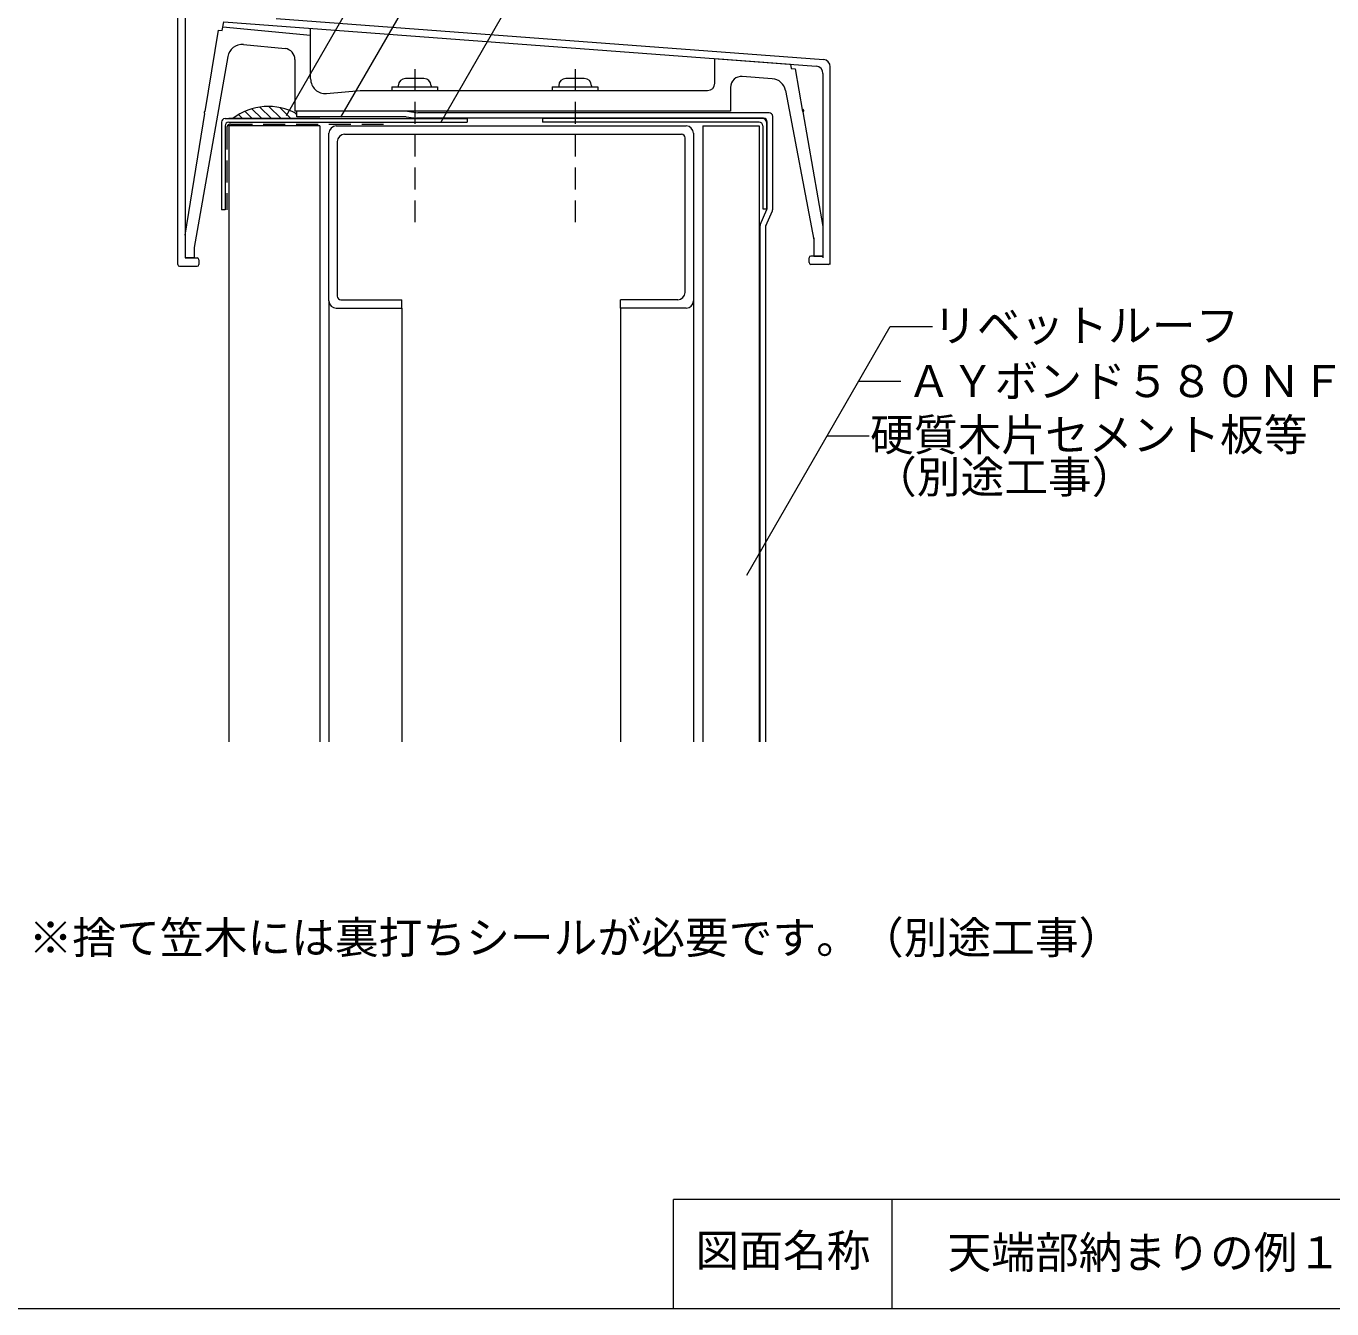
# Model space of a CAD drawing. Units: millimetres on the paper, with parts at other scales. Extents: x -135 to 135, y -94 to 92.
# Drawn here: x -44.2 to 75.2, y -88 to 29.3 of the extents above; entities that cross this region are included whole.
import ezdxf
from ezdxf.enums import TextEntityAlignment as Align

# ---------------------------------------------------------------- set-up
doc = ezdxf.new("R2010")
doc.units = ezdxf.units.MM
doc.linetypes.add('DASHED2', pattern=[3, 2, -1])
for name, color, linetype, lineweight in [('1-0_芯・寸法線', 7, 'Continuous', 9), ('1-2_ハッチング', 5, 'Continuous', 9), ('1-4_リベットルーフ', 3, 'Continuous', 9), ('1-6_アンカー類', 7, 'Continuous', 9), ('1-7_設備', 7, 'Continuous', 9), ('1-9_下地鋼板', 1, 'Continuous', 9), ('1-A_元図・躯体', 7, 'Continuous', 9), ('1-B_その他', 5, 'DASHED2', 9), ('F-F', 7, 'Continuous', 9)]:
    doc.layers.add(name, color=color, linetype=linetype, lineweight=lineweight)
doc.layers.add('E-E', color=7, linetype='Continuous')
doc.styles.add('ＭＳ ゴシック', font='')
doc.styles.get('ＭＳ ゴシック').set_extended_font_data('MS Gothic')

msp = doc.modelspace()

# ---------------------------------------------------------------- linework, layer by layer
at = {"layer": '1-0_芯・寸法線'}
for p, q in [((-20.401, 21.129), (-7.692, 43.142)), ((-15.434, 20.958), (-5.676, 37.861)), ((-6.294, 20.478), (0.661, 32.523)), ((21.689, -20.908), (34.822, 1.838)), ((34.822, 1.838), (38.671, 1.838)), ((31.935, -3.162), (35.784, -3.162)), ((29.048, -8.162), (32.897, -8.162))]:
    msp.add_line(p, q, dxfattribs=at)
at = {"layer": '1-2_ハッチング'}
for p, q in [((-23.538, 20.847), (-24.199, 21.507)), ((-22.654, 20.847), (-23.551, 21.743)), ((-21.771, 20.847), (-22.825, 21.901)), ((-20.887, 20.847), (-21.996, 21.956)), ((-20.003, 20.847), (-21.004, 21.848)), ((-24.422, 20.847), (-24.781, 21.206)), ((-19.452, 21.179), (-19.636, 21.364))]:
    msp.add_line(p, q, dxfattribs=at)
msp.add_arc((-22.067, 16.672), 5.284, 60.332, 127.81, dxfattribs=at)
at = {"layer": '1-4_リベットルーフ'}
for p, q in [((-9.318, 21.508), (-19.452, 21.508)), ((-19.452, 21.008), (-19.452, 21.508)), ((-9.318, 21.508), (-8.383, 21.38)), ((-9.452, 21.008), (-19.452, 21.008)), ((-9.452, 21.008), (-8.517, 20.88)), ((23.237, 20.88), (-8.517, 20.88)), ((23.737, 21.38), (-8.383, 21.38)), ((23.571, 12.654), (23.571, 20.546)), ((24.071, 12.549), (24.071, 21.046)), ((22.932, 11.132), (23.542, 12.52)), ((23.432, 11.027), (24.042, 12.415)), ((22.904, 10.998), (22.904, -36.158)), ((23.404, 10.893), (23.404, -36.158))]:
    msp.add_line(p, q, dxfattribs=at)
for centre, start, end in [((23.237, 20.546), 0, 90), ((23.737, 21.046), 0, 90), ((23.237, 12.654), 336.26248, 0), ((23.737, 12.549), 336.26248, 0), ((23.237, 10.998), 156.26248, 180), ((23.737, 10.893), 156.26248, 180)]:
    msp.add_arc(centre, 0.333, start, end, dxfattribs=at)
at = {"layer": '1-6_アンカー類', "linetype": 'DASHED2'}
for p, q in [((-8.668, 25.367), (-8.668, 10.947)), ((5.998, 25.367), (5.998, 10.947))]:
    msp.add_line(p, q, dxfattribs=at)
at = {"layer": '1-6_アンカー類'}
for p, q in [((-7.835, 24.508), (-9.501, 24.508)), ((6.832, 24.508), (5.165, 24.508)), ((-10.751, 23.741), (-6.585, 23.741)), ((-10.751, 23.741), (-10.751, 23.408)), ((-10.751, 23.408), (-6.585, 23.408)), ((-10.168, 23.842), (-10.168, 23.741)), ((-7.168, 23.842), (-7.168, 23.741)), ((-6.585, 23.741), (-6.585, 23.408)), ((3.915, 23.741), (8.082, 23.741)), ((3.915, 23.741), (3.915, 23.408)), ((3.915, 23.408), (8.082, 23.408)), ((4.499, 23.842), (4.499, 23.741)), ((7.499, 23.842), (7.499, 23.741)), ((8.082, 23.741), (8.082, 23.408))]:
    msp.add_line(p, q, dxfattribs=at)
for centre, start, end in [((-9.501, 23.842), 90, 180), ((-7.835, 23.842), 0, 90), ((5.165, 23.842), 90, 180), ((6.832, 23.842), 0, 90)]:
    msp.add_arc(centre, 0.667, start, end, dxfattribs=at)
at = {"layer": '1-7_設備'}
for p, q in [((-30.335, 7.508), (-30.335, 33.289)), ((-29.668, 32.571), (-29.668, 8.108)), ((-21.335, 30), (28.715, 26.246)), ((-27.821, 21.499), (-26.608, 28.926)), ((-26.219, 29.224), (-18.185, 28.46)), ((-18.185, 24.465), (-18.185, 29.095)), ((-24.329, 27.604), (-20.524, 27.243)), ((-25.768, 26.508), (-28.835, 9.054)), ((18.782, 26.323), (25.696, 25.804)), ((18.782, 24.075), (18.782, 26.323)), ((-19.618, 26.247), (-19.618, 21.508)), ((25.696, 25.804), (25.766, 25.421)), ((29.332, 7.508), (29.332, 25.581)), ((24.032, 24.492), (21.29, 24.697)), ((28.665, 24.963), (28.665, 8.108)), ((-16.734, 23.137), (-13.668, 23.408)), ((-13.668, 23.408), (18.115, 23.408)), ((25.242, 23.41), (27.832, 9.758)), ((-29.668, 10.183), (-27.853, 21.301)), ((26.827, 21.473), (28.665, 10.989)), ((28.665, 10.989), (28.665, 8.275)), ((-29.668, 10.183), (-29.668, 8.108)), ((27.832, 9.925), (27.832, 8.275)), ((-28.835, 9.054), (-28.835, 8.108)), ((-30.168, 7.342), (-28.568, 7.342)), ((-29.668, 8.108), (-28.568, 8.108)), ((-28.835, 8.108), (-29.668, 8.108)), ((-28.402, 7.942), (-28.402, 7.508)), ((27.398, 7.675), (27.398, 8.108)), ((28.665, 8.275), (27.565, 8.275)), ((29.165, 7.508), (27.565, 7.508)), ((27.832, 8.275), (28.665, 8.275))]:
    msp.add_line(p, q, dxfattribs=at)
for points in [[(-26.608, 28.926), (-26.275, 28.894), (-26.139, 29.691), (28.048, 25.628)], [(25.766, 25.422), (26.109, 25.397), (26.792, 21.503)], [(20.215, 23.7), (20.215, 21.508), (-19.618, 21.508)]]:
    msp.add_lwpolyline(points, dxfattribs=at)
for centre, radius, start, end in [((-24.455, 26.277), 1.333, 84.573, 170.034), ((-20.618, 26.247), 1, 0, 84.573), ((27.998, 24.963), 0.667, 0, 85.711), ((28.665, 25.581), 0.667, 0, 85.711), ((-16.852, 24.465), 1.333, 180, 275.061), ((18.115, 24.075), 0.667, 270, 0), ((18.115, 24.075), 0.667, 270, 0), ((21.215, 23.7), 1, 85.71, 180), ((23.932, 23.162), 1.333, 10.742, 85.711), ((-27.837, 21.4), 0.1, 80.726, 260.728), ((26.809, 21.571), 0.1, 279.95, 99.95), ((-30.168, 7.508), 0.167, 180, 270), ((-28.568, 7.942), 0.167, 0, 90), ((-28.568, 7.508), 0.167, 270, 0), ((27.565, 8.108), 0.167, 90, 180), ((27.565, 7.675), 0.167, 180, 270), ((29.165, 7.675), 0.167, 270, 0)]:
    msp.add_arc(centre, radius, start, end, dxfattribs=at)
at = {"layer": '1-9_下地鋼板'}
for p, q in [((-26.346, 20.508), (-26.346, 12.508)), ((-26.012, 20.842), (-3.887, 20.842)), ((-17.346, 20.842), (-25.679, 20.842)), ((-25.679, 20.508), (-3.887, 20.508)), ((-15.846, 20.842), (-3.887, 20.842)), ((-15.846, 20.508), (-3.887, 20.508)), ((-3.887, 20.842), (-3.887, 20.508)), ((3.019, 20.842), (3.019, 20.508)), ((23.171, 20.842), (3.019, 20.842)), ((22.837, 20.508), (3.019, 20.508)), ((23.504, 20.508), (23.504, 12.584)), ((-26.012, 20.175), (-26.012, 12.508)), ((23.171, 20.175), (23.171, 12.584)), ((-26.012, 12.508), (-26.346, 12.508)), ((23.171, 12.584), (23.504, 12.584))]:
    msp.add_line(p, q, dxfattribs=at)
for centre, start, end in [((-26.012, 20.508), 90, 180), ((-25.679, 20.175), 90, 180), ((22.837, 20.175), 0, 90), ((23.171, 20.508), 0, 90)]:
    msp.add_arc(centre, 0.333, start, end, dxfattribs=at)
at = {"layer": '1-A_元図・躯体'}
for p, q in [((-25.679, 20.175), (-25.679, -36.158)), ((-17.346, 20.175), (-25.679, 20.175)), ((-17.346, 20.175), (-17.346, -36.158)), ((-16.512, 4.175), (-16.512, 19.508)), ((-15.846, 20.175), (16.154, 20.175)), ((-15.079, 19.408), (15.721, 19.408)), ((16.821, 19.508), (16.821, 4.175)), ((17.671, 20.175), (17.671, -36.158)), ((-15.746, 18.742), (-15.746, 4.608)), ((16.054, 4.942), (16.054, 19.075)), ((-16.512, 4.175), (-16.512, -36.158)), ((-15.412, 4.275), (-9.846, 4.275)), ((-9.846, 3.508), (-9.846, 4.275)), ((10.154, 3.508), (10.154, 4.275)), ((15.388, 4.275), (10.154, 4.275)), ((16.821, 4.175), (16.821, -36.158)), ((-15.846, 3.508), (-9.846, 3.508)), ((-9.846, 3.508), (-9.846, -36.158)), ((10.154, 3.508), (10.154, -36.158)), ((16.154, 3.508), (10.154, 3.508))]:
    msp.add_line(p, q, dxfattribs=at)
msp.add_lwpolyline([(17.671, 20.175), (22.837, 20.175), (22.837, -36.158)], dxfattribs=at)
for centre, radius, start, end in [((-15.846, 19.508), 0.667, 90, 180), ((-15.079, 18.742), 0.667, 90, 180), ((15.721, 19.075), 0.333, 0, 90), ((16.154, 19.508), 0.667, 0, 90), ((15.388, 4.942), 0.667, 270, 0), ((-15.846, 4.175), 0.667, 180, 270), ((-15.412, 4.608), 0.333, 180, 270), ((16.154, 4.175), 0.667, 270, 360)]:
    msp.add_arc(centre, radius, start, end, dxfattribs=at)
at = {"layer": '1-B_その他'}
for p, q in [((-25.512, 20.342), (-10.821, 20.342)), ((-25.846, 20.008), (-25.846, 12.508))]:
    msp.add_line(p, q, dxfattribs=at)
msp.add_arc((-25.512, 20.008), 0.333, 90, 180, dxfattribs=at)
at = {"layer": 'F-F'}
for p, q in [((15, -88), (15, -78)), ((35, -88), (35, -78))]:
    msp.add_line(p, q, dxfattribs=at)
for points in [[(-135, 92), (135, 92), (135, -88), (-135, -88)], [(135, -78), (40.118, -78), (15, -78)]]:
    msp.add_lwpolyline(points, dxfattribs=at)

# ---------------------------------------------------------------- texts
at = {"layer": '1-0_芯・寸法線', "style": 'ＭＳ ゴシック'}
for s, p in [('リベットルーフ', (38.731, -0.43)), ('ＡＹボンド５８０ＮＦ', (36.355, -5.509)), ('硬質木片セメント板等', (32.973, -10.418)), ('（別途工事）', (33.24, -14.273)), ('※捨て笠木には裏打ちシールが必要です。（別途工事）', (-43.969, -56.396)), ('天端部納まりの例１', (40.055, -85.185))]:
    msp.add_text(s, height=2.933, dxfattribs=at).set_placement(p, align=Align.BOTTOM_LEFT)
at = {"layer": 'E-E', "style": 'ＭＳ ゴシック'}
msp.add_text('図面名称', height=2.933, dxfattribs=at).set_placement((17, -85), align=Align.BOTTOM_LEFT)

doc.saveas('drawing.dxf')
